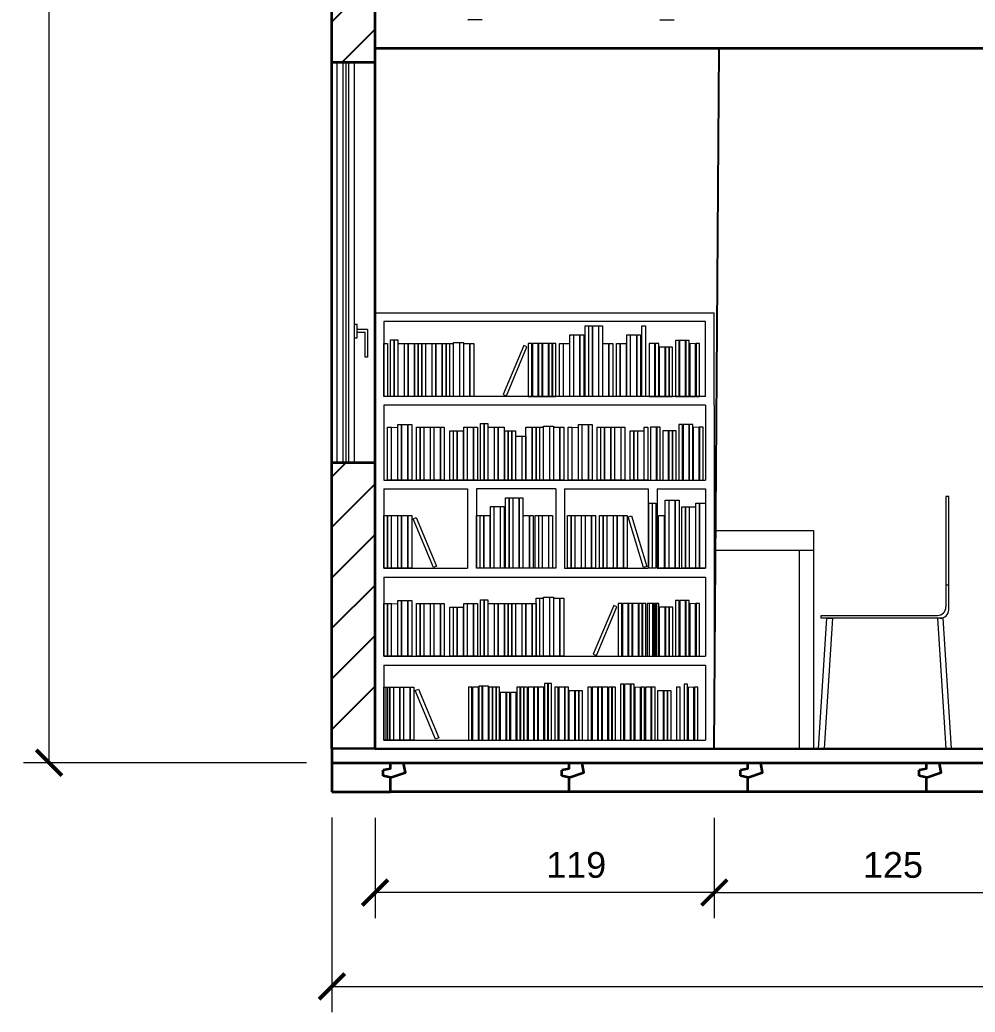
# Model space of a CAD drawing. Header units: millimetres. Extents: x 284 to 4268, y 453 to 1325.
# Drawn here: x 2384.5 to 2718.7, y 539.4 to 886.6 of the extents above; entities that cross this region are included whole.
import ezdxf

# ---------------------------------------------------------------- set-up
doc = ezdxf.new("R2010")
doc.units = ezdxf.units.MM
for name, color, linetype, lineweight in [('A-FLOR-LEVL', 3, 'Continuous', 35), ('A-FURN', 2, 'Continuous', 18), ('A-GLAZ-FULL', 4, 'Continuous', 18), ('A-WALL-FULL-EXT', 3, 'Continuous', 35), ('A-WALL-FULL-INTR', 1, 'Continuous', 25), ('QUOTE', 5, 'Continuous', 13)]:
    doc.layers.add(name, color=color, linetype=linetype, lineweight=lineweight)
doc.styles.get("Standard").update_dxf_attribs({"font": 'arial.ttf'})
doc.dimstyles.get("Standard").update_dxf_attribs({"dimtxt": 0.18, "dimasz": 0.18, "dimexe": 0.18, "dimexo": 0.0625, "dimgap": 0.09, "dimtad": 0, "dimtih": 1, "dimtoh": 1, "dimdec": 4, "dimzin": 0, "dimdsep": 46, "dimtxsty": 'Standard', "dimcen": 0.09, "dimadec": 0, "dimazin": 0, "dimtfac": 1, "dimtdec": 4, "dimtofl": 0, "dimtmove": 0, "dimatfit": 3, "dimfxl": 1, "dimtolj": 1, "dimtzin": 0, "dimarcsym": 0})

# ---------------------------------------------------------------- blocks, each defined once
blk = doc.blocks.new('_ARCHTICK')
at = {"color": 0, "linetype": 'ByBlock', "const_width": 0.15}
blk.add_lwpolyline([(-0.5, -0.5), (0.5, 0.5)], dxfattribs=at)
blk = doc.blocks.new('*D70')
at = {"layer": 'Defpoints', "color": 0, "transparency": 16777216}
for p in [(2508.79, 616.4), (2627.44, 616.4), (2508.79, 581.28)]:
    blk.add_point(p, dxfattribs=at)
at = {"layer": 'QUOTE', "color": 0, "transparency": 16777216}
for p, q in [((2508.79, 607.4), (2508.79, 572.28)), ((2627.44, 607.4), (2627.44, 572.28)), ((2627.44, 581.28), (2508.79, 581.28))]:
    blk.add_line(p, q, dxfattribs=at)
at = {"layer": 'QUOTE', "color": 0, "transparency": 16777216, "xscale": 9, "yscale": 9, "zscale": 9, "rotation": 180}
blk.add_blockref('_ARCHTICK', (2508.79, 581.28), dxfattribs=at)
at = {"layer": 'QUOTE', "color": 0, "transparency": 16777216, "xscale": 9, "yscale": 9, "zscale": 9}
blk.add_blockref('_ARCHTICK', (2627.44, 581.28), dxfattribs=at)
at = {"layer": 'QUOTE', "color": 0, "transparency": 16777216, "insert": (2579.15, 590.88), "char_height": 9, "attachment_point": 5}
blk.add_mtext('\\A1;119', dxfattribs=at)
blk = doc.blocks.new('*D73')
at = {"layer": 'Defpoints', "color": 0, "transparency": 16777216}
for p in [(2627.44, 616.4), (2752.48, 616.4), (2752.48, 581.28)]:
    blk.add_point(p, dxfattribs=at)
at = {"layer": 'QUOTE', "color": 0, "transparency": 16777216}
for p, q in [((2627.44, 607.4), (2627.44, 572.28)), ((2752.48, 607.4), (2752.48, 572.28)), ((2627.44, 581.28), (2752.48, 581.28))]:
    blk.add_line(p, q, dxfattribs=at)
at = {"layer": 'QUOTE', "color": 0, "transparency": 16777216, "xscale": 9, "yscale": 9, "zscale": 9, "rotation": 180}
blk.add_blockref('_ARCHTICK', (2627.44, 581.28), dxfattribs=at)
at = {"layer": 'QUOTE', "color": 0, "transparency": 16777216, "xscale": 9, "yscale": 9, "zscale": 9}
blk.add_blockref('_ARCHTICK', (2752.48, 581.28), dxfattribs=at)
at = {"layer": 'QUOTE', "color": 0, "transparency": 16777216, "insert": (2689.96, 590.88), "char_height": 9, "attachment_point": 5}
blk.add_mtext('\\A1;125', dxfattribs=at)
blk = doc.blocks.new('*D74')
at = {"layer": 'Defpoints', "color": 0, "transparency": 16777216}
for p in [(2493.67, 616.56), (3093.67, 616.4), (3093.67, 548.44)]:
    blk.add_point(p, dxfattribs=at)
at = {"layer": 'QUOTE', "color": 0, "transparency": 16777216}
for p, q in [((2493.67, 607.56), (2493.67, 539.44)), ((3093.67, 607.4), (3093.67, 539.44)), ((2493.67, 548.44), (3093.67, 548.44))]:
    blk.add_line(p, q, dxfattribs=at)
at = {"layer": 'QUOTE', "color": 0, "transparency": 16777216, "xscale": 9, "yscale": 9, "zscale": 9, "rotation": 180}
blk.add_blockref('_ARCHTICK', (2493.67, 548.44), dxfattribs=at)
at = {"layer": 'QUOTE', "color": 0, "transparency": 16777216, "xscale": 9, "yscale": 9, "zscale": 9}
blk.add_blockref('_ARCHTICK', (3093.67, 548.44), dxfattribs=at)
at = {"layer": 'QUOTE', "color": 0, "transparency": 16777216, "insert": (2793.67, 558.04), "char_height": 9, "attachment_point": 5}
blk.add_mtext('\\A1;600', dxfattribs=at)
blk = doc.blocks.new('*D79')
at = {"layer": 'Defpoints', "color": 0, "transparency": 16777216}
for p in [(2412.47, 1213), (2394.71, 626.71), (2493.82, 626.71)]:
    blk.add_point(p, dxfattribs=at)
at = {"layer": 'QUOTE', "color": 0, "transparency": 16777216}
for p, q in [((2403.47, 1213), (2385.71, 1213)), ((2394.71, 1213), (2394.71, 929.45)), ((2394.71, 626.71), (2394.71, 910.26)), ((2484.82, 626.71), (2385.71, 626.71))]:
    blk.add_line(p, q, dxfattribs=at)
at = {"layer": 'QUOTE', "color": 0, "transparency": 16777216, "xscale": 9, "yscale": 9, "zscale": 9}
for p, rotation in [((2394.71, 1213), 90), ((2394.71, 626.71), 270)]:
    blk.add_blockref('_ARCHTICK', p, dxfattribs=dict(at, rotation=rotation))
at = {"layer": 'QUOTE', "color": 0, "transparency": 16777216, "insert": (2394.71, 919.86), "char_height": 9, "attachment_point": 5}
blk.add_mtext('\\A1;586', dxfattribs=at)

msp = doc.modelspace()

# ---------------------------------------------------------------- hatches: boundary and pattern name
at = {"layer": 'A-WALL-FULL-INTR'}
h = msp.add_hatch(dxfattribs=at)
h.set_pattern_fill('ANSI31', color=256, scale=100)
h.set_pattern_definition([(45, (-13477.793, -19098.435), (-8.838835, 8.838835), [])])
h.paths.add_polyline_path([(2508.789, 731.709), (2493.665, 731.709), (2493.665, 636.709), (2508.789, 636.554)])
h.paths.add_polyline_path([(2508.789, 896.709), (2508.535, 896.709), (2493.665, 896.709), (2493.665, 871.709), (2508.789, 871.709)])
h.paths.add_polyline_path([(2508.535, 991.558), (2493.665, 991.558), (2493.665, 896.709), (2508.535, 896.709)])

# ---------------------------------------------------------------- linework, layer by layer
msp.add_line((2508.789, 784.102), (2508.789, 631.554))
at = {"layer": 'A-FLOR-LEVL'}
for p, q in [((3076.633, 876.558), (2508.789, 876.558)), ((2508.789, 631.554), (2493.665, 631.709)), ((2493.665, 631.709), (2493.665, 626.709)), ((2508.789, 631.554), (3093.665, 631.713)), ((2493.665, 626.709), (3093.665, 626.709)), ((2493.665, 626.709), (2493.665, 616.558)), ((2514.133, 624.558), (2514.133, 626.558)), ((2576.633, 624.558), (2576.633, 626.558)), ((2639.133, 624.558), (2639.133, 626.558)), ((2701.633, 624.558), (2701.633, 626.558)), ((2514.133, 624.558), (2511.633, 624.058)), ((2511.633, 622.058), (2511.633, 624.058)), ((2514.133, 621.558), (2511.633, 622.058)), ((2576.633, 624.558), (2574.133, 624.058)), ((2574.133, 622.058), (2574.133, 624.058)), ((2576.633, 621.558), (2574.133, 622.058)), ((2639.133, 624.558), (2636.633, 624.058)), ((2636.633, 622.058), (2636.633, 624.058)), ((2639.133, 621.558), (2636.633, 622.058)), ((2701.633, 624.558), (2699.133, 624.058)), ((2699.133, 622.058), (2699.133, 624.058)), ((2701.633, 621.558), (2699.133, 622.058)), ((2493.665, 616.558), (2514.133, 616.558))]:
    msp.add_line(p, q, dxfattribs=at)
for points in [[(2514.133, 621.558), (2519.354, 623.29), (2518.681, 626.558)], [(2576.633, 621.558), (2581.854, 623.29), (2581.181, 626.558)], [(2639.133, 621.558), (2644.354, 623.29), (2643.681, 626.558)], [(2701.633, 621.558), (2706.854, 623.29), (2706.181, 626.558)], [(2576.633, 616.558), (2514.133, 616.558), (2514.133, 621.558)], [(2639.133, 616.558), (2576.633, 616.558), (2576.633, 621.558)], [(2701.633, 616.558), (2639.133, 616.558), (2639.133, 621.558)], [(2764.133, 616.558), (2701.633, 616.558), (2701.633, 621.558)]]:
    msp.add_lwpolyline(points, dxfattribs=at)
at = {"layer": 'A-FURN'}
for p, q in [((2508.789, 784.102), (2627.437, 784.102)), ((2627.437, 751.743), (2627.437, 784.102)), ((2506.089, 778.28), (2502.455, 778.28)), ((2506.089, 778.28), (2506.089, 768.574)), ((2505.288, 777.173), (2502.455, 777.173)), ((2505.288, 768.574), (2505.288, 777.173)), ((2506.089, 768.574), (2505.288, 768.574)), ((2624.355, 754.825), (2511.87, 754.825)), ((2624.355, 751.743), (2624.355, 725.548)), ((2627.437, 751.743), (2627.437, 634.636)), ((2511.87, 725.548), (2576.963, 725.548)), ((2575.047, 725.548), (2624.355, 725.548)), ((2511.87, 722.466), (2541.147, 722.466)), ((2541.147, 722.466), (2541.147, 694.73)), ((2544.229, 722.466), (2544.229, 694.73)), ((2571.965, 722.466), (2544.229, 722.466)), ((2571.965, 722.466), (2571.965, 694.73)), ((2575.047, 722.466), (2604.324, 722.466)), ((2575.047, 722.466), (2575.047, 694.73)), ((2604.324, 722.466), (2604.324, 694.73)), ((2607.406, 722.466), (2607.406, 694.73)), ((2607.406, 722.466), (2624.355, 722.466)), ((2624.355, 722.466), (2624.355, 694.73)), ((2709.456, 719.851), (2708.465, 719.851)), ((2708.465, 719.851), (2708.465, 681.19)), ((2709.456, 680.198), (2709.456, 719.851)), ((2627.437, 707.955), (2662.133, 707.955)), ((2662.133, 707.955), (2662.133, 631.625)), ((2627.437, 701.016), (2662.133, 701.016)), ((2657.176, 701.016), (2657.176, 631.625)), ((2511.87, 694.73), (2541.147, 694.73)), ((2571.965, 694.73), (2544.229, 694.73)), ((2575.047, 694.73), (2604.324, 694.73)), ((2607.406, 694.73), (2624.355, 694.73)), ((2511.87, 691.649), (2624.355, 691.649)), ((2624.355, 691.649), (2624.355, 663.913)), ((2709.456, 688.814), (2708.465, 688.814)), ((2663.856, 631.625), (2666.83, 677.225)), ((2664.847, 677.225), (2664.847, 678.216)), ((2664.847, 678.216), (2705.491, 678.216)), ((2706.482, 677.225), (2664.847, 677.225)), ((2668.812, 677.225), (2665.839, 631.625)), ((2666.83, 677.225), (2668.812, 677.225)), ((2707.474, 677.225), (2705.491, 677.225)), ((2705.491, 677.225), (2708.465, 631.625)), ((2710.447, 631.625), (2707.474, 677.225)), ((2511.87, 663.913), (2624.355, 663.913)), ((2511.87, 660.831), (2624.355, 660.831)), ((2624.355, 660.831), (2624.355, 634.636)), ((2627.437, 634.636), (2627.437, 631.554)), ((2662.133, 631.625), (2657.176, 631.625)), ((2663.864, 631.625), (2665.847, 631.625))]:
    msp.add_line(p, q, dxfattribs=at)
for points in [[(2546.194, 886.521), (2541.439, 886.521), (2541.189, 886.521), (2541.314, 886.556)], [(2613.423, 886.469), (2608.667, 886.469), (2608.417, 886.469), (2608.542, 886.504)], [(2624.355, 754.825), (2624.355, 781.02), (2511.87, 781.02), (2511.87, 754.825)], [(2582.227, 754.825), (2582.227, 779.479), (2583.46, 779.479), (2583.46, 754.825), (2582.227, 754.825)], [(2583.507, 754.825), (2583.507, 779.479), (2584.74, 779.479), (2584.74, 754.825), (2583.507, 754.825)], [(2584.895, 754.825), (2584.895, 779.479), (2586.942, 779.479), (2586.942, 754.825), (2584.895, 754.825)], [(2587.103, 754.825), (2587.103, 779.479), (2588.336, 779.479), (2588.336, 754.825), (2587.103, 754.825)], [(2602.101, 754.825), (2602.101, 779.479), (2603.334, 779.479), (2603.334, 754.825), (2602.101, 754.825)], [(2514.179, 754.825), (2514.179, 774.615), (2515.412, 774.615), (2515.412, 754.825), (2514.179, 754.825)], [(2515.459, 754.825), (2515.459, 774.615), (2516.691, 774.615), (2516.691, 754.825), (2515.459, 754.825)], [(2576.933, 754.825), (2576.933, 776.398), (2578.166, 776.398), (2578.166, 754.825), (2576.933, 754.825)], [(2578.253, 754.825), (2578.253, 776.398), (2580.301, 776.398), (2580.301, 754.825), (2578.253, 754.825)], [(2580.529, 754.825), (2580.529, 776.398), (2581.762, 776.398), (2581.762, 754.825), (2580.529, 754.825)], [(2596.807, 754.825), (2596.807, 776.398), (2598.04, 776.398), (2598.04, 754.825), (2596.807, 754.825)], [(2598.127, 754.825), (2598.127, 776.398), (2600.175, 776.398), (2600.175, 754.825), (2598.127, 754.825)], [(2600.403, 754.825), (2600.403, 776.398), (2601.636, 776.398), (2601.636, 754.825), (2600.403, 754.825)], [(2615.098, 754.825), (2615.098, 774.332), (2613.865, 774.332), (2613.865, 754.825), (2615.098, 754.825)], [(2617.373, 754.825), (2617.373, 774.332), (2615.326, 774.332), (2615.326, 754.825), (2617.373, 754.825)], [(2618.694, 754.825), (2618.694, 774.332), (2617.461, 774.332), (2617.461, 754.825), (2618.694, 754.825)], [(2511.87, 754.825), (2511.87, 773.316), (2513.103, 773.316), (2513.103, 754.825), (2511.87, 754.825)], [(2516.846, 754.825), (2516.846, 773.316), (2518.894, 773.316), (2518.894, 754.825), (2516.846, 754.825)], [(2519.055, 754.825), (2519.055, 773.316), (2520.287, 773.316), (2520.287, 754.825), (2519.055, 754.825)], [(2520.375, 754.825), (2520.375, 773.316), (2522.422, 773.316), (2522.422, 754.825), (2520.375, 754.825)], [(2522.65, 754.825), (2522.65, 773.316), (2523.883, 773.316), (2523.883, 754.825), (2522.65, 754.825)], [(2523.883, 754.825), (2523.883, 773.316), (2525.116, 773.316), (2525.116, 754.825), (2523.883, 754.825)], [(2525.163, 754.825), (2525.163, 773.316), (2526.396, 773.316), (2526.396, 754.825), (2525.163, 754.825)], [(2526.551, 754.825), (2526.551, 773.316), (2528.598, 773.316), (2528.598, 754.825), (2526.551, 754.825)], [(2528.759, 754.825), (2528.759, 773.316), (2529.992, 773.316), (2529.992, 754.825), (2528.759, 754.825)], [(2530.079, 754.825), (2530.079, 773.316), (2532.126, 773.316), (2532.126, 754.825), (2530.079, 754.825)], [(2532.355, 754.825), (2532.355, 773.316), (2533.587, 773.316), (2533.587, 754.825), (2532.355, 754.825)], [(2533.587, 754.825), (2533.587, 773.316), (2534.82, 773.316), (2534.82, 754.825), (2533.587, 754.825)], [(2534.867, 754.825), (2534.867, 773.316), (2536.1, 773.316), (2536.1, 754.825), (2534.867, 754.825)], [(2536.255, 754.825), (2536.255, 773.69), (2538.302, 773.69), (2538.302, 754.825), (2536.255, 754.825)], [(2538.463, 754.825), (2538.463, 773.69), (2539.696, 773.69), (2539.696, 754.825), (2538.463, 754.825)], [(2539.783, 754.825), (2539.783, 773.316), (2541.831, 773.316), (2541.831, 754.825), (2539.783, 754.825)], [(2542.059, 754.825), (2542.059, 773.316), (2543.291, 773.316), (2543.291, 754.825), (2542.059, 754.825)], [(2554.756, 755.065), (2561.891, 772.124), (2560.754, 772.6), (2553.619, 755.541), (2554.756, 755.065)], [(2563.586, 754.825), (2563.586, 773.316), (2562.353, 773.316), (2562.353, 754.825), (2563.586, 754.825)], [(2565.861, 754.825), (2565.861, 773.316), (2563.814, 773.316), (2563.814, 754.825), (2565.861, 754.825)], [(2567.182, 754.825), (2567.182, 773.316), (2565.949, 773.316), (2565.949, 754.825), (2567.182, 754.825)], [(2569.39, 754.825), (2569.39, 773.316), (2567.343, 773.316), (2567.343, 754.825), (2569.39, 754.825)], [(2570.777, 754.825), (2570.777, 773.316), (2569.545, 773.316), (2569.545, 754.825), (2570.777, 754.825)], [(2572.057, 754.825), (2572.057, 773.316), (2570.825, 773.316), (2570.825, 754.825), (2572.057, 754.825)], [(2573.337, 754.825), (2573.337, 773.316), (2574.57, 773.316), (2574.57, 754.825), (2573.337, 754.825)], [(2574.725, 754.825), (2574.725, 773.316), (2576.772, 773.316), (2576.772, 754.825), (2574.725, 754.825)], [(2588.423, 754.825), (2588.423, 773.316), (2590.471, 773.316), (2590.471, 754.825), (2588.423, 754.825)], [(2590.699, 754.825), (2590.699, 773.316), (2591.931, 773.316), (2591.931, 754.825), (2590.699, 754.825)], [(2593.211, 754.825), (2593.211, 773.316), (2594.444, 773.316), (2594.444, 754.825), (2593.211, 754.825)], [(2594.599, 754.825), (2594.599, 773.316), (2596.646, 773.316), (2596.646, 754.825), (2594.599, 754.825)], [(2606.684, 754.825), (2606.684, 773.316), (2604.636, 773.316), (2604.636, 754.825), (2606.684, 754.825)], [(2608.004, 754.825), (2608.004, 773.316), (2606.771, 773.316), (2606.771, 754.825), (2608.004, 754.825)], [(2610.212, 754.825), (2610.212, 772.016), (2608.165, 772.016), (2608.165, 754.825), (2610.212, 754.825)], [(2611.6, 754.825), (2611.6, 772.016), (2610.367, 772.016), (2610.367, 754.825), (2611.6, 754.825)], [(2612.88, 754.825), (2612.88, 772.016), (2611.647, 772.016), (2611.647, 754.825), (2612.88, 754.825)], [(2620.902, 754.825), (2620.902, 773.316), (2618.855, 773.226), (2618.855, 754.825), (2620.902, 754.825)], [(2622.29, 754.825), (2622.29, 773.316), (2621.057, 773.316), (2621.057, 754.825), (2622.29, 754.825)], [(2624.355, 751.743), (2511.87, 751.743), (2511.87, 725.548)], [(2513.15, 725.548), (2513.15, 744.039), (2514.383, 744.039), (2514.383, 725.548), (2513.15, 725.548)], [(2514.538, 725.548), (2514.538, 744.039), (2516.585, 743.949), (2516.585, 725.548), (2514.538, 725.548)], [(2516.746, 725.548), (2516.746, 745.055), (2517.979, 745.055), (2517.979, 725.548), (2516.746, 725.548)], [(2518.066, 725.548), (2518.066, 745.055), (2520.114, 745.055), (2520.114, 725.548), (2518.066, 725.548)], [(2520.342, 725.548), (2520.342, 745.055), (2521.575, 745.055), (2521.575, 725.548), (2520.342, 725.548)], [(2523.271, 725.548), (2523.271, 744.039), (2524.504, 744.039), (2524.504, 725.548), (2523.271, 725.548)], [(2524.551, 725.548), (2524.551, 744.039), (2525.783, 744.039), (2525.783, 725.548), (2524.551, 725.548)], [(2525.938, 725.548), (2525.938, 744.039), (2527.986, 744.039), (2527.986, 725.548), (2525.938, 725.548)], [(2528.147, 725.548), (2528.147, 744.039), (2529.379, 744.039), (2529.379, 725.548), (2528.147, 725.548)], [(2529.467, 725.548), (2529.467, 744.039), (2531.514, 744.039), (2531.514, 725.548), (2529.467, 725.548)], [(2531.742, 725.548), (2531.742, 744.039), (2532.975, 744.039), (2532.975, 725.548), (2531.742, 725.548)], [(2539.763, 725.548), (2539.763, 744.039), (2540.996, 744.039), (2540.996, 725.548), (2539.763, 725.548)], [(2541.083, 725.548), (2541.083, 744.039), (2543.131, 744.039), (2543.131, 725.548), (2541.083, 725.548)], [(2543.359, 725.548), (2543.359, 744.039), (2544.591, 744.039), (2544.591, 725.548), (2543.359, 725.548)], [(2545.667, 725.548), (2545.667, 745.338), (2546.9, 745.338), (2546.9, 725.548), (2545.667, 725.548)], [(2546.947, 725.548), (2546.947, 745.338), (2548.18, 745.338), (2548.18, 725.548), (2546.947, 725.548)], [(2548.335, 725.548), (2548.335, 744.039), (2550.382, 744.039), (2550.382, 725.548), (2548.335, 725.548)], [(2550.543, 725.548), (2550.543, 744.039), (2551.776, 744.039), (2551.776, 725.548), (2550.543, 725.548)], [(2551.863, 725.548), (2551.863, 744.039), (2553.91, 744.039), (2553.91, 725.548), (2551.863, 725.548)], [(2561.567, 725.548), (2561.567, 744.039), (2563.615, 744.039), (2563.615, 725.548), (2561.567, 725.548)], [(2563.843, 725.548), (2563.843, 744.039), (2565.075, 744.039), (2565.075, 725.548), (2563.843, 725.548)], [(2565.075, 725.548), (2565.075, 744.039), (2566.308, 744.039), (2566.308, 725.548), (2565.075, 725.548)], [(2566.355, 725.548), (2566.355, 744.039), (2567.588, 744.039), (2567.588, 725.548), (2566.355, 725.548)], [(2567.743, 725.548), (2567.743, 744.413), (2569.79, 744.413), (2569.79, 725.548), (2567.743, 725.548)], [(2569.951, 725.548), (2569.951, 744.413), (2571.184, 744.413), (2571.184, 725.548), (2569.951, 725.548)], [(2571.271, 725.548), (2571.271, 744.039), (2573.319, 744.039), (2573.319, 725.548), (2571.271, 725.548)], [(2573.547, 725.548), (2573.547, 744.039), (2574.78, 744.039), (2574.78, 725.548), (2573.547, 725.548)], [(2576.327, 725.548), (2576.327, 744.039), (2577.56, 744.039), (2577.56, 725.548), (2576.327, 725.548)], [(2577.714, 725.548), (2577.714, 744.039), (2579.762, 743.949), (2579.762, 725.548), (2577.714, 725.548)], [(2579.923, 725.548), (2579.923, 745.055), (2581.155, 745.055), (2581.155, 725.548), (2579.923, 725.548)], [(2581.243, 725.548), (2581.243, 745.055), (2583.29, 745.055), (2583.29, 725.548), (2581.243, 725.548)], [(2583.518, 725.548), (2583.518, 745.055), (2584.751, 745.055), (2584.751, 725.548), (2583.518, 725.548)], [(2586.447, 725.548), (2586.447, 744.039), (2587.68, 744.039), (2587.68, 725.548), (2586.447, 725.548)], [(2587.727, 725.548), (2587.727, 744.039), (2588.96, 744.039), (2588.96, 725.548), (2587.727, 725.548)], [(2589.115, 725.548), (2589.115, 744.039), (2591.162, 744.039), (2591.162, 725.548), (2589.115, 725.548)], [(2591.323, 725.548), (2591.323, 744.039), (2592.556, 744.039), (2592.556, 725.548), (2591.323, 725.548)], [(2592.643, 725.548), (2592.643, 744.039), (2594.691, 744.039), (2594.691, 725.548), (2592.643, 725.548)], [(2594.919, 725.548), (2594.919, 744.039), (2596.152, 744.039), (2596.152, 725.548), (2594.919, 725.548)], [(2602.94, 725.548), (2602.94, 744.039), (2604.172, 744.039), (2604.172, 725.548), (2602.94, 725.548)], [(2607.201, 725.548), (2607.201, 744.039), (2605.154, 744.039), (2605.154, 725.548), (2607.201, 725.548)], [(2608.522, 725.548), (2608.522, 744.039), (2607.289, 744.039), (2607.289, 725.548), (2608.522, 725.548)], [(2616.326, 725.548), (2616.326, 745.055), (2615.094, 745.055), (2615.094, 725.548), (2616.326, 725.548)], [(2618.602, 725.548), (2618.602, 745.055), (2616.554, 745.055), (2616.554, 725.548), (2618.602, 725.548)], [(2619.922, 725.548), (2619.922, 745.055), (2618.689, 745.055), (2618.689, 725.548), (2619.922, 725.548)], [(2622.13, 725.548), (2622.13, 744.039), (2620.083, 743.949), (2620.083, 725.548), (2622.13, 725.548)], [(2623.518, 725.548), (2623.518, 744.039), (2622.285, 744.039), (2622.285, 725.548), (2623.518, 725.548)], [(2534.887, 725.548), (2534.887, 742.739), (2536.12, 742.739), (2536.12, 725.548), (2534.887, 725.548)], [(2536.167, 725.548), (2536.167, 742.739), (2537.4, 742.739), (2537.4, 725.548), (2536.167, 725.548)], [(2537.555, 725.548), (2537.555, 742.739), (2539.602, 742.739), (2539.602, 725.548), (2537.555, 725.548)], [(2554.139, 725.548), (2554.139, 742.806), (2555.371, 742.806), (2555.371, 725.548), (2554.139, 725.548)], [(2555.371, 725.548), (2555.371, 742.806), (2556.604, 742.806), (2556.604, 725.548), (2555.371, 725.548)], [(2556.651, 725.548), (2556.651, 742.806), (2557.884, 742.806), (2557.884, 725.548), (2556.651, 725.548)], [(2558.039, 725.548), (2558.039, 740.957), (2560.086, 740.957), (2560.086, 725.548), (2558.039, 725.548)], [(2560.247, 725.548), (2560.247, 740.957), (2561.48, 740.957), (2561.48, 725.548), (2560.247, 725.548)], [(2598.064, 725.548), (2598.064, 742.739), (2599.296, 742.739), (2599.296, 725.548), (2598.064, 725.548)], [(2599.344, 725.548), (2599.344, 742.739), (2600.576, 742.739), (2600.576, 725.548), (2599.344, 725.548)], [(2600.731, 725.548), (2600.731, 742.739), (2602.779, 742.739), (2602.779, 725.548), (2600.731, 725.548)], [(2611.441, 725.548), (2611.441, 742.739), (2609.393, 742.739), (2609.393, 725.548), (2611.441, 725.548)], [(2612.828, 725.548), (2612.828, 742.739), (2611.596, 742.739), (2611.596, 725.548), (2612.828, 725.548)], [(2614.108, 725.548), (2614.108, 742.739), (2612.875, 742.739), (2612.875, 725.548), (2614.108, 725.548)], [(2511.87, 722.466), (2511.87, 694.73)], [(2554.399, 694.73), (2554.399, 719.385), (2555.632, 719.385), (2555.632, 694.73), (2554.399, 694.73)], [(2555.679, 694.73), (2555.679, 719.385), (2556.912, 719.385), (2556.912, 694.73), (2555.679, 694.73)], [(2557.066, 694.73), (2557.066, 719.385), (2559.114, 719.385), (2559.114, 694.73), (2557.066, 694.73)], [(2559.275, 694.73), (2559.275, 719.385), (2560.508, 719.385), (2560.508, 694.73), (2559.275, 694.73)], [(2549.105, 694.73), (2549.105, 716.303), (2550.338, 716.303), (2550.338, 694.73), (2549.105, 694.73)], [(2550.425, 694.73), (2550.425, 716.303), (2552.473, 716.303), (2552.473, 694.73), (2550.425, 694.73)], [(2552.701, 694.73), (2552.701, 716.303), (2553.933, 716.303), (2553.933, 694.73), (2552.701, 694.73)], [(2604.496, 694.73), (2604.496, 717.504), (2605.728, 717.504), (2605.728, 694.73), (2604.496, 694.73)], [(2605.776, 694.73), (2605.776, 717.504), (2607.008, 717.504), (2607.008, 694.73), (2605.776, 694.73)], [(2610.298, 694.73), (2610.298, 718.52), (2611.531, 718.52), (2611.531, 694.73), (2610.298, 694.73)], [(2611.618, 694.73), (2611.618, 718.52), (2613.666, 718.52), (2613.666, 694.73), (2611.618, 694.73)], [(2613.894, 694.73), (2613.894, 718.52), (2615.127, 718.52), (2615.127, 694.73), (2613.894, 694.73)], [(2616.112, 694.73), (2616.112, 716.204), (2617.345, 716.204), (2617.345, 694.73), (2616.112, 694.73)], [(2617.392, 694.73), (2617.392, 716.204), (2618.625, 716.204), (2618.625, 694.73), (2617.392, 694.73)], [(2618.779, 694.73), (2618.779, 716.204), (2620.827, 716.204), (2620.827, 694.73), (2618.779, 694.73)], [(2620.988, 694.73), (2620.988, 717.504), (2622.221, 717.504), (2622.221, 694.73), (2620.988, 694.73)], [(2622.308, 694.73), (2622.308, 717.504), (2624.355, 717.504), (2624.355, 694.73), (2622.308, 694.73)], [(2511.87, 694.73), (2511.87, 713.221), (2513.103, 713.221), (2513.103, 694.73), (2511.87, 694.73)], [(2513.15, 694.73), (2513.15, 713.221), (2514.383, 713.221), (2514.383, 694.73), (2513.15, 694.73)], [(2514.538, 694.73), (2514.538, 713.221), (2516.585, 713.221), (2516.585, 694.73), (2514.538, 694.73)], [(2516.746, 694.73), (2516.746, 713.221), (2517.979, 713.221), (2517.979, 694.73), (2516.746, 694.73)], [(2518.066, 694.73), (2518.066, 713.221), (2520.114, 713.221), (2520.114, 694.73), (2518.066, 694.73)], [(2520.342, 694.73), (2520.342, 713.221), (2521.575, 713.221), (2521.575, 694.73), (2520.342, 694.73)], [(2529.172, 694.971), (2522.037, 712.029), (2523.174, 712.505), (2530.309, 695.446), (2529.172, 694.971)], [(2544.229, 694.73), (2544.229, 713.221), (2545.462, 713.221), (2545.462, 694.73), (2544.229, 694.73)], [(2545.509, 694.73), (2545.509, 713.221), (2546.742, 713.221), (2546.742, 694.73), (2545.509, 694.73)], [(2546.897, 694.73), (2546.897, 713.221), (2548.944, 713.221), (2548.944, 694.73), (2546.897, 694.73)], [(2560.595, 694.73), (2560.595, 713.221), (2562.642, 713.221), (2562.642, 694.73), (2560.595, 694.73)], [(2562.87, 694.73), (2562.87, 713.221), (2564.103, 713.221), (2564.103, 694.73), (2562.87, 694.73)], [(2564.721, 694.73), (2564.721, 713.221), (2565.954, 713.221), (2565.954, 694.73), (2564.721, 694.73)], [(2566.001, 694.73), (2566.001, 713.221), (2567.234, 713.221), (2567.234, 694.73), (2566.001, 694.73)], [(2567.389, 694.73), (2567.389, 713.221), (2569.436, 713.221), (2569.436, 694.73), (2567.389, 694.73)], [(2569.597, 694.73), (2569.597, 713.221), (2570.83, 713.221), (2570.83, 694.73), (2569.597, 694.73)], [(2576.136, 694.73), (2576.136, 713.221), (2577.369, 713.221), (2577.369, 694.73), (2576.136, 694.73)], [(2577.416, 694.73), (2577.416, 713.221), (2578.649, 713.221), (2578.649, 694.73), (2577.416, 694.73)], [(2578.804, 694.73), (2578.804, 713.221), (2580.851, 713.221), (2580.851, 694.73), (2578.804, 694.73)], [(2581.012, 694.73), (2581.012, 713.221), (2582.245, 713.221), (2582.245, 694.73), (2581.012, 694.73)], [(2582.332, 694.73), (2582.332, 713.221), (2584.38, 713.221), (2584.38, 694.73), (2582.332, 694.73)], [(2584.608, 694.73), (2584.608, 713.221), (2585.84, 713.221), (2585.84, 694.73), (2584.608, 694.73)], [(2587.315, 694.73), (2587.315, 713.221), (2588.548, 713.221), (2588.548, 694.73), (2587.315, 694.73)], [(2588.595, 694.73), (2588.595, 713.221), (2589.828, 713.221), (2589.828, 694.73), (2588.595, 694.73)], [(2589.983, 694.73), (2589.983, 713.221), (2592.03, 713.221), (2592.03, 694.73), (2589.983, 694.73)], [(2592.191, 694.73), (2592.191, 713.221), (2593.424, 713.221), (2593.424, 694.73), (2592.191, 694.73)], [(2593.511, 694.73), (2593.511, 713.221), (2595.559, 713.221), (2595.559, 694.73), (2593.511, 694.73)], [(2595.787, 694.73), (2595.787, 713.221), (2597.02, 713.221), (2597.02, 694.73), (2595.787, 694.73)], [(2602.636, 695.029), (2597.258, 712.721), (2598.437, 713.079), (2603.816, 695.388), (2602.636, 695.029)], [(2607.894, 694.73), (2607.894, 713.221), (2609.942, 713.221), (2609.942, 694.73), (2607.894, 694.73)], [(2511.87, 691.649), (2511.87, 663.913)], [(2565.075, 663.913), (2565.075, 684.252), (2566.308, 684.252), (2566.308, 663.913), (2565.075, 663.913)], [(2566.355, 663.913), (2566.355, 684.252), (2567.588, 684.252), (2567.588, 663.913), (2566.355, 663.913)], [(2567.743, 663.913), (2567.743, 684.627), (2569.79, 684.627), (2569.79, 663.913), (2567.743, 663.913)], [(2569.951, 663.913), (2569.951, 684.627), (2571.184, 684.627), (2571.184, 663.913), (2569.951, 663.913)], [(2571.271, 663.913), (2571.271, 684.252), (2573.319, 684.252), (2573.319, 663.913), (2571.271, 663.913)], [(2573.547, 663.913), (2573.547, 684.252), (2574.78, 684.252), (2574.78, 663.913), (2573.547, 663.913)], [(2511.87, 663.913), (2511.87, 682.403), (2513.103, 682.403), (2513.103, 663.913), (2511.87, 663.913)], [(2513.15, 663.913), (2513.15, 682.403), (2514.383, 682.403), (2514.383, 663.913), (2513.15, 663.913)], [(2514.538, 663.913), (2514.538, 682.403), (2516.585, 682.313), (2516.585, 663.913), (2514.538, 663.913)], [(2516.746, 663.913), (2516.746, 683.42), (2517.979, 683.42), (2517.979, 663.913), (2516.746, 663.913)], [(2518.066, 663.913), (2518.066, 683.42), (2520.114, 683.42), (2520.114, 663.913), (2518.066, 663.913)], [(2520.342, 663.913), (2520.342, 683.42), (2521.575, 683.42), (2521.575, 663.913), (2520.342, 663.913)], [(2523.271, 663.913), (2523.271, 682.403), (2524.504, 682.403), (2524.504, 663.913), (2523.271, 663.913)], [(2524.551, 663.913), (2524.551, 682.403), (2525.783, 682.403), (2525.783, 663.913), (2524.551, 663.913)], [(2525.938, 663.913), (2525.938, 682.403), (2527.986, 682.403), (2527.986, 663.913), (2525.938, 663.913)], [(2528.147, 663.913), (2528.147, 682.403), (2529.379, 682.403), (2529.379, 663.913), (2528.147, 663.913)], [(2529.467, 663.913), (2529.467, 682.403), (2531.514, 682.403), (2531.514, 663.913), (2529.467, 663.913)], [(2531.742, 663.913), (2531.742, 682.403), (2532.975, 682.403), (2532.975, 663.913), (2531.742, 663.913)], [(2534.887, 663.913), (2534.887, 681.104), (2536.12, 681.104), (2536.12, 663.913), (2534.887, 663.913)], [(2536.167, 663.913), (2536.167, 681.104), (2537.4, 681.104), (2537.4, 663.913), (2536.167, 663.913)], [(2537.555, 663.913), (2537.555, 681.104), (2539.602, 681.104), (2539.602, 663.913), (2537.555, 663.913)], [(2539.763, 663.913), (2539.763, 682.403), (2540.996, 682.403), (2540.996, 663.913), (2539.763, 663.913)], [(2541.083, 663.913), (2541.083, 682.403), (2543.131, 682.403), (2543.131, 663.913), (2541.083, 663.913)], [(2543.359, 663.913), (2543.359, 682.403), (2544.591, 682.403), (2544.591, 663.913), (2543.359, 663.913)], [(2545.667, 663.913), (2545.667, 683.703), (2546.9, 683.703), (2546.9, 663.913), (2545.667, 663.913)], [(2546.947, 663.913), (2546.947, 683.703), (2548.18, 683.703), (2548.18, 663.913), (2546.947, 663.913)], [(2548.335, 663.913), (2548.335, 682.403), (2550.382, 682.403), (2550.382, 663.913), (2548.335, 663.913)], [(2550.543, 663.913), (2550.543, 682.403), (2551.776, 682.403), (2551.776, 663.913), (2550.543, 663.913)], [(2551.863, 663.913), (2551.863, 682.403), (2553.91, 682.403), (2553.91, 663.913), (2551.863, 663.913)], [(2554.139, 663.913), (2554.139, 682.403), (2555.371, 682.403), (2555.371, 663.913), (2554.139, 663.913)], [(2555.371, 663.913), (2555.371, 682.403), (2556.604, 682.403), (2556.604, 663.913), (2555.371, 663.913)], [(2556.651, 663.913), (2556.651, 682.403), (2557.884, 682.403), (2557.884, 663.913), (2556.651, 663.913)], [(2558.039, 663.913), (2558.039, 682.403), (2560.086, 682.403), (2560.086, 663.913), (2558.039, 663.913)], [(2560.247, 663.913), (2560.247, 682.403), (2561.48, 682.403), (2561.48, 663.913), (2560.247, 663.913)], [(2561.567, 663.913), (2561.567, 682.403), (2563.615, 682.403), (2563.615, 663.913), (2561.567, 663.913)], [(2563.843, 663.913), (2563.843, 682.403), (2565.075, 682.403), (2565.075, 663.913), (2563.843, 663.913)], [(2586.244, 664.153), (2593.379, 681.212), (2592.242, 681.687), (2585.107, 664.629), (2586.244, 664.153)], [(2595.074, 663.913), (2595.074, 682.403), (2593.841, 682.403), (2593.841, 663.913), (2595.074, 663.913)], [(2597.35, 663.913), (2597.35, 682.403), (2595.302, 682.403), (2595.302, 663.913), (2597.35, 663.913)], [(2598.67, 663.913), (2598.67, 682.403), (2597.437, 682.403), (2597.437, 663.913), (2598.67, 663.913)], [(2600.878, 663.913), (2600.878, 682.403), (2598.831, 682.403), (2598.831, 663.913), (2600.878, 663.913)], [(2602.266, 663.913), (2602.266, 682.403), (2601.033, 682.403), (2601.033, 663.913), (2602.266, 663.913)], [(2603.546, 663.913), (2603.546, 682.403), (2602.313, 682.403), (2602.313, 663.913), (2603.546, 663.913)], [(2605.982, 663.913), (2605.982, 682.403), (2603.935, 682.403), (2603.935, 663.913), (2605.982, 663.913)], [(2606.693, 663.913), (2606.693, 682.403), (2604.645, 682.403), (2604.645, 663.913), (2606.693, 663.913)], [(2607.302, 663.913), (2607.302, 682.403), (2606.07, 682.403), (2606.07, 663.913), (2607.302, 663.913)], [(2608.013, 663.913), (2608.013, 682.403), (2606.78, 682.403), (2606.78, 663.913), (2608.013, 663.913)], [(2610.221, 663.913), (2610.221, 681.104), (2608.174, 681.104), (2608.174, 663.913), (2610.221, 663.913)], [(2611.609, 663.913), (2611.609, 681.104), (2610.376, 681.104), (2610.376, 663.913), (2611.609, 663.913)], [(2612.889, 663.913), (2612.889, 681.104), (2611.656, 681.104), (2611.656, 663.913), (2612.889, 663.913)], [(2615.107, 663.913), (2615.107, 683.42), (2613.874, 683.42), (2613.874, 663.913), (2615.107, 663.913)], [(2617.382, 663.913), (2617.382, 683.42), (2615.335, 683.42), (2615.335, 663.913), (2617.382, 663.913)], [(2618.703, 663.913), (2618.703, 683.42), (2617.47, 683.42), (2617.47, 663.913), (2618.703, 663.913)], [(2620.911, 663.913), (2620.911, 682.403), (2618.864, 682.313), (2618.864, 663.913), (2620.911, 663.913)], [(2622.299, 663.913), (2622.299, 682.403), (2621.066, 682.403), (2621.066, 663.913), (2622.299, 663.913)], [(2511.87, 660.831), (2511.87, 634.636), (2624.355, 634.636)], [(2511.87, 634.636), (2511.87, 653.126), (2513.103, 653.126), (2513.103, 634.636), (2511.87, 634.636)], [(2512.649, 634.636), (2512.649, 653.126), (2513.881, 653.126), (2513.881, 634.636), (2512.649, 634.636)], [(2513.929, 634.636), (2513.929, 653.126), (2515.161, 653.126), (2515.161, 634.636), (2513.929, 634.636)], [(2515.316, 634.636), (2515.316, 653.126), (2517.364, 653.126), (2517.364, 634.636), (2515.316, 634.636)], [(2517.525, 634.636), (2517.525, 653.126), (2518.757, 653.126), (2518.757, 634.636), (2517.525, 634.636)], [(2518.845, 634.636), (2518.845, 653.126), (2520.892, 653.126), (2520.892, 634.636), (2518.845, 634.636)], [(2521.12, 634.636), (2521.12, 653.126), (2522.353, 653.126), (2522.353, 634.636), (2521.12, 634.636)], [(2542.647, 634.636), (2542.647, 653.126), (2541.415, 653.126), (2541.415, 634.636), (2542.647, 634.636)], [(2544.923, 634.636), (2544.923, 653.126), (2542.875, 653.126), (2542.875, 634.636), (2544.923, 634.636)], [(2546.243, 634.636), (2546.243, 653.501), (2545.01, 653.501), (2545.01, 634.636), (2546.243, 634.636)], [(2548.451, 634.636), (2548.451, 653.501), (2546.404, 653.501), (2546.404, 634.636), (2548.451, 634.636)], [(2549.839, 634.636), (2549.839, 653.126), (2548.606, 653.126), (2548.606, 634.636), (2549.839, 634.636)], [(2551.119, 634.636), (2551.119, 653.126), (2549.886, 653.126), (2549.886, 634.636), (2551.119, 634.636)], [(2552.352, 634.636), (2552.352, 653.126), (2551.119, 653.126), (2551.119, 634.636), (2552.352, 634.636)], [(2559.543, 634.636), (2559.543, 653.126), (2558.31, 653.126), (2558.31, 634.636), (2559.543, 634.636)], [(2560.823, 634.636), (2560.823, 653.126), (2559.59, 653.126), (2559.59, 634.636), (2560.823, 634.636)], [(2562.056, 634.636), (2562.056, 653.126), (2560.823, 653.126), (2560.823, 634.636), (2562.056, 634.636)], [(2564.331, 634.636), (2564.331, 653.126), (2562.284, 653.126), (2562.284, 634.636), (2564.331, 634.636)], [(2565.651, 634.636), (2565.651, 653.126), (2564.419, 653.126), (2564.419, 634.636), (2565.651, 634.636)], [(2567.86, 634.636), (2567.86, 653.126), (2565.812, 653.126), (2565.812, 634.636), (2567.86, 634.636)], [(2569.247, 634.636), (2569.247, 654.426), (2568.015, 654.426), (2568.015, 634.636), (2569.247, 634.636)], [(2570.527, 634.636), (2570.527, 654.426), (2569.294, 654.426), (2569.294, 634.636), (2570.527, 634.636)], [(2572.836, 634.636), (2572.836, 653.126), (2571.603, 653.126), (2571.603, 634.636), (2572.836, 634.636)], [(2575.111, 634.636), (2575.111, 653.126), (2573.064, 653.126), (2573.064, 634.636), (2575.111, 634.636)], [(2576.431, 634.636), (2576.431, 653.126), (2575.199, 653.126), (2575.199, 634.636), (2576.431, 634.636)], [(2584.452, 634.636), (2584.452, 653.126), (2583.219, 653.126), (2583.219, 634.636), (2584.452, 634.636)], [(2586.727, 634.636), (2586.727, 653.126), (2584.68, 653.126), (2584.68, 634.636), (2586.727, 634.636)], [(2588.048, 634.636), (2588.048, 653.126), (2586.815, 653.126), (2586.815, 634.636), (2588.048, 634.636)], [(2590.256, 634.636), (2590.256, 653.126), (2588.209, 653.126), (2588.209, 634.636), (2590.256, 634.636)], [(2591.644, 634.636), (2591.644, 653.126), (2590.411, 653.126), (2590.411, 634.636), (2591.644, 634.636)], [(2592.923, 634.636), (2592.923, 653.126), (2591.691, 653.126), (2591.691, 634.636), (2592.923, 634.636)], [(2595.852, 634.636), (2595.852, 654.143), (2594.62, 654.143), (2594.62, 634.636), (2595.852, 634.636)], [(2598.128, 634.636), (2598.128, 654.143), (2596.08, 654.143), (2596.08, 634.636), (2598.128, 634.636)], [(2599.448, 634.636), (2599.448, 654.143), (2598.215, 654.143), (2598.215, 634.636), (2599.448, 634.636)], [(2601.656, 634.636), (2601.656, 653.126), (2599.609, 653.036), (2599.609, 634.636), (2601.656, 634.636)], [(2603.044, 634.636), (2603.044, 653.126), (2601.811, 653.126), (2601.811, 634.636), (2603.044, 634.636)], [(2605.404, 634.636), (2605.404, 653.126), (2603.357, 653.126), (2603.357, 634.636), (2605.404, 634.636)], [(2606.724, 634.636), (2606.724, 653.126), (2605.491, 653.126), (2605.491, 634.636), (2606.724, 634.636)], [(2615.456, 634.636), (2615.456, 653.126), (2614.223, 653.126), (2614.223, 634.636), (2615.456, 634.636)], [(2618.125, 634.636), (2618.125, 654.143), (2616.892, 654.143), (2616.892, 634.636), (2618.125, 634.636)], [(2620.333, 634.636), (2620.333, 653.126), (2618.285, 653.036), (2618.285, 634.636), (2620.333, 634.636)], [(2621.72, 634.636), (2621.72, 653.126), (2620.488, 653.126), (2620.488, 634.636), (2621.72, 634.636)], [(2529.95, 634.876), (2522.815, 651.935), (2523.952, 652.41), (2531.087, 635.352), (2529.95, 634.876)], [(2554.627, 634.636), (2554.627, 651.277), (2552.58, 651.277), (2552.58, 634.636), (2554.627, 634.636)], [(2555.947, 634.636), (2555.947, 651.277), (2554.714, 651.277), (2554.714, 634.636), (2555.947, 634.636)], [(2558.156, 634.636), (2558.156, 651.277), (2556.108, 651.277), (2556.108, 634.636), (2558.156, 634.636)], [(2578.64, 634.636), (2578.64, 651.827), (2576.592, 651.827), (2576.592, 634.636), (2578.64, 634.636)], [(2580.027, 634.636), (2580.027, 651.827), (2578.794, 651.827), (2578.794, 634.636), (2580.027, 634.636)], [(2581.307, 634.636), (2581.307, 651.827), (2580.074, 651.827), (2580.074, 634.636), (2581.307, 634.636)], [(2609.643, 634.636), (2609.643, 651.827), (2607.596, 651.827), (2607.596, 634.636), (2609.643, 634.636)], [(2611.031, 634.636), (2611.031, 651.827), (2609.798, 651.827), (2609.798, 634.636), (2611.031, 634.636)], [(2612.311, 634.636), (2612.311, 651.827), (2611.078, 651.827), (2611.078, 634.636), (2612.311, 634.636)], [(2607.406, 634.636), (2624.355, 634.636)]]:
    msp.add_lwpolyline(points, dxfattribs=at)
for centre in [(2705.491, 681.19), (2706.482, 680.198)]:
    msp.add_arc(centre, 2.974, 270, 0, dxfattribs=at)
at = {"layer": 'A-GLAZ-FULL'}
for p, q in [((2495.555, 731.709), (2495.555, 871.709)), ((2497.555, 731.709), (2497.555, 871.709)), ((2498.555, 871.709), (2498.555, 731.709)), ((2499.555, 731.709), (2499.555, 871.709)), ((2501.555, 731.709), (2501.555, 871.709)), ((2501.555, 780.08), (2502.455, 780.08)), ((2502.455, 775.373), (2502.455, 780.08)), ((2501.555, 775.373), (2502.455, 775.373))]:
    msp.add_line(p, q, dxfattribs=at)
at = {"layer": 'A-WALL-FULL-EXT'}
for p, q in [((2493.665, 631.709), (2493.665, 891.709)), ((2508.789, 631.554), (2508.789, 891.709)), ((2493.665, 871.709), (2508.535, 871.709)), ((2493.665, 731.709), (2508.535, 731.709))]:
    msp.add_line(p, q, dxfattribs=at)
at = {"layer": 'A-WALL-FULL-INTR'}
msp.add_line((2627.437, 631.625), (2629.184, 876.558), dxfattribs=at)

# ---------------------------------------------------------------- dimensions: what is measured, and where the dimension line sits
at = {"layer": 'QUOTE'}
dim = msp.add_linear_dim(base=(2394.707, 626.709), p1=(2412.465, 1213.004), p2=(2493.821, 626.709), angle=90, dimstyle='Standard', override={"dimtxt": 9, "dimasz": 9, "dimexe": 9, "dimexo": 9, "dimgap": 5, "dimdec": 0, "dimblk1": 'ARCHTICK', "dimblk2": 'ARCHTICK', "dimsah": 1, "dimlwd": 65535, "dimlwe": 65535}, dxfattribs=at)
dim.commit()
dim.dimension.update_dxf_attribs({"geometry": '*D79', "text_midpoint": (2394.707, 919.856)})
for base, p1, p2, override, picture, middle in [((3093.665, 548.441), (2493.665, 616.558), (3093.665, 616.403), {"dimtxt": 9, "dimasz": 9, "dimexe": 9, "dimexo": 9, "dimgap": 5, "dimtad": 1, "dimdec": 0, "dimblk1": 'ARCHTICK', "dimblk2": 'ARCHTICK', "dimsah": 1, "dimlwd": 65535, "dimlwe": 65535}, '*D74', (2793.665, 548.441)), ((2508.789, 581.282), (2627.437, 616.403), (2508.789, 616.403), {"dimtxt": 9, "dimasz": 9, "dimexe": 9, "dimexo": 9, "dimgap": 5, "dimtad": 1, "dimtoh": 0, "dimdec": 0, "dimblk1": 'ARCHTICK', "dimblk2": 'ARCHTICK', "dimsah": 1, "dimlwd": 65535, "dimlwe": 65535}, '*D70', (2579.146, 581.282))]:
    dim = msp.add_linear_dim(base=base, p1=p1, p2=p2, dimstyle='Standard', override=override, dxfattribs=at)
    dim.commit()
    dim.dimension.update_dxf_attribs({"geometry": picture, "text_midpoint": middle, "dimtype": 160})
dim = msp.add_linear_dim(base=(2752.476, 581.282), p1=(2627.437, 616.403), p2=(2752.476, 616.403), dimstyle='Standard', override={"dimtxt": 9, "dimasz": 9, "dimexe": 9, "dimexo": 9, "dimgap": 5, "dimtad": 1, "dimdec": 0, "dimblk1": 'ARCHTICK', "dimblk2": 'ARCHTICK', "dimsah": 1, "dimlwd": 65535, "dimlwe": 65535}, dxfattribs=at)
dim.commit()
dim.dimension.update_dxf_attribs({"geometry": '*D73', "text_midpoint": (2689.956, 590.877)})

doc.saveas('drawing.dxf')
